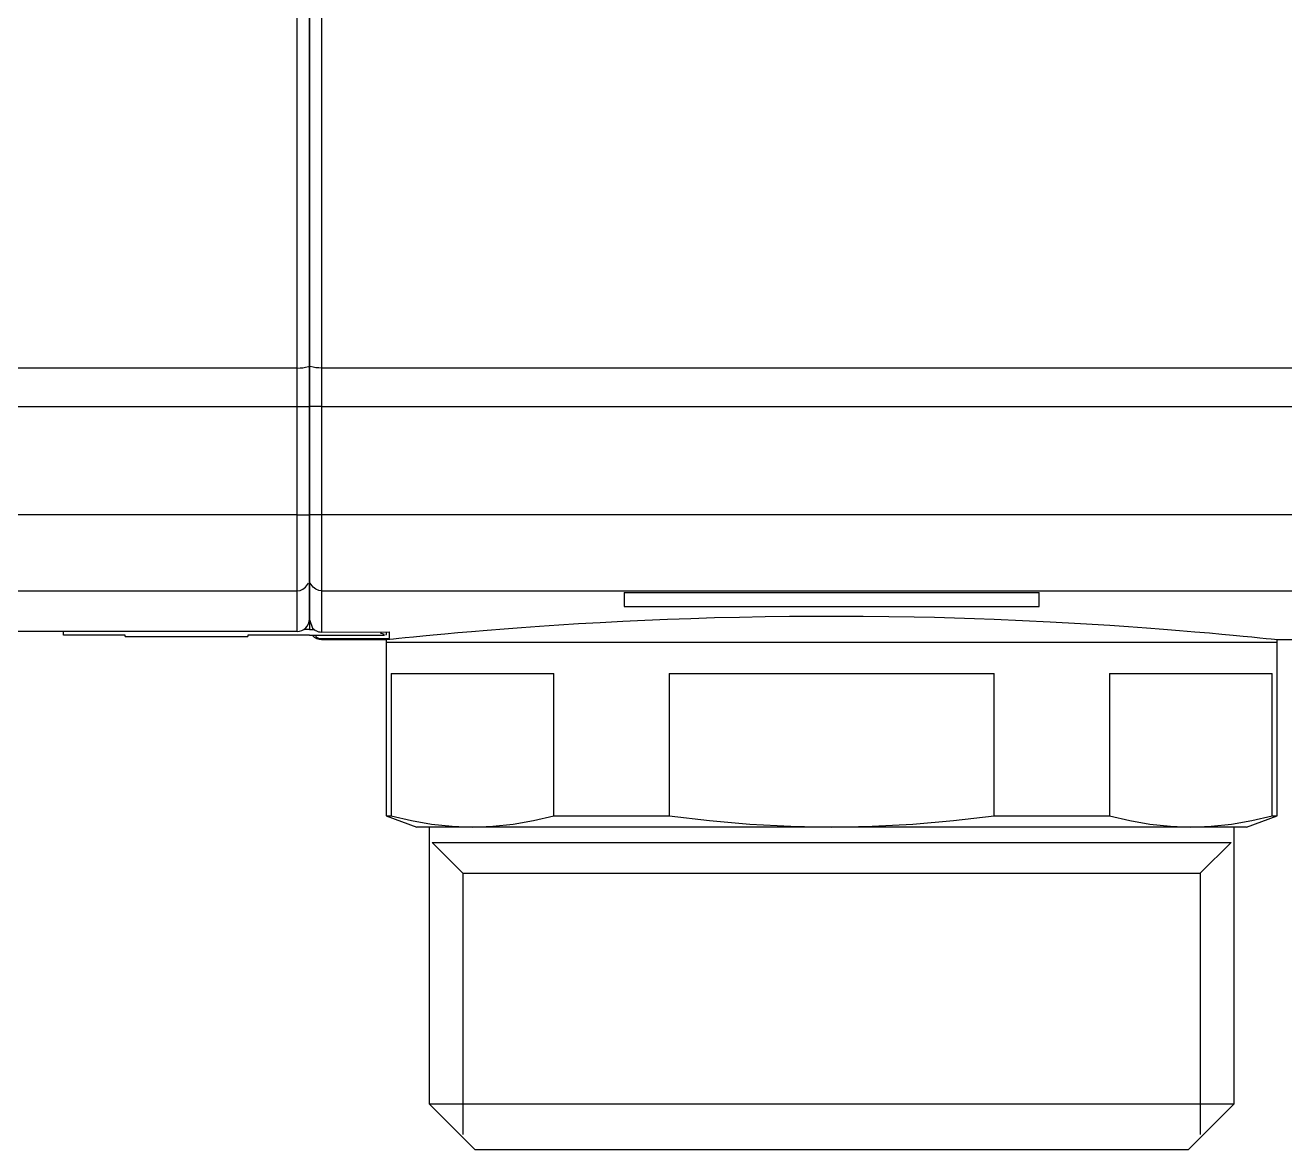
# Model space of a CAD drawing. Header units: millimetres. Extents: x 441156 to 441876, y 4514765 to 4515211.
# Drawn here: x 441593.8863 to 441594.0913, y 4515152.6279 to 4515152.8108 of the extents above; entities that cross this region are included whole.
import ezdxf

# ---------------------------------------------------------------- set-up
doc = ezdxf.new("R2010")
doc.units = ezdxf.units.MM
doc.layers.add('Collettore SL', color=7, linetype='Continuous')
doc.layers.add('Piantone', color=5, linetype='Continuous')

msp = doc.modelspace()

# ---------------------------------------------------------------- linework, layer by layer
at = {"layer": 'Collettore SL', "color": 254, "linetype": 'Continuous'}
for p, q in [((441593.9305942032, 4515152.755048965), (441593.9305942032, 4515152.935713952)), ((441593.9345942032, 4515152.935713952), (441593.9345942032, 4515152.755048965)), ((441593.9325942032, 4515152.755466205), (441593.9325942032, 4515152.935296712)), ((441593.9325942032, 4515152.935296712), (441593.9325942032, 4515152.755466205)), ((441593.9325942032, 4515152.748790363), (441593.9325942032, 4515152.755466205)), ((441593.9325942032, 4515152.755466205), (441593.9325942032, 4515152.748790363)), ((441593.9305942032, 4515152.755048965), (441593.6845942032, 4515152.755048965)), ((441593.9305942032, 4515152.748790363), (441593.9305942032, 4515152.755048965)), ((441594.1125942032, 4515152.755048965), (441593.9345942032, 4515152.755048965)), ((441593.9345942032, 4515152.755048965), (441593.9345942032, 4515152.748790363)), ((441593.6845942032, 4515152.748790363), (441593.9305942032, 4515152.748790363)), ((441593.9305942032, 4515152.748790363), (441593.9325942032, 4515152.748790363)), ((441593.9305942032, 4515152.7311789), (441593.9305942032, 4515152.748790363)), ((441593.9345942032, 4515152.748790363), (441593.9325942032, 4515152.748790363)), ((441593.9325942032, 4515152.7311789), (441593.9325942032, 4515152.748790363)), ((441593.9325942032, 4515152.748790363), (441593.9325942032, 4515152.7311789)), ((441593.9345942032, 4515152.748790363), (441594.1125942032, 4515152.748790363)), ((441593.9345942032, 4515152.748790363), (441593.9345942032, 4515152.7311789)), ((441593.9305942032, 4515152.7311789), (441593.6845942032, 4515152.7311789)), ((441593.9305942032, 4515152.718822786), (441593.9305942032, 4515152.7311789)), ((441593.9305942032, 4515152.7311789), (441593.9325942032, 4515152.7311789)), ((441593.9345942032, 4515152.7311789), (441593.9325942032, 4515152.7311789)), ((441593.9325942032, 4515152.720799764), (441593.9325942032, 4515152.7311789)), ((441593.9325942032, 4515152.7311789), (441593.9325942032, 4515152.720799764)), ((441593.9345942032, 4515152.7311789), (441593.9345942032, 4515152.718822786)), ((441594.1125942032, 4515152.7311789), (441593.9345942032, 4515152.7311789)), ((441593.9325942032, 4515152.714194263), (441593.9325942032, 4515152.720799764)), ((441593.9325942032, 4515152.720799764), (441593.9325942032, 4515152.714194263)), ((441593.6845942032, 4515152.718822786), (441593.9305942032, 4515152.718822786)), ((441593.9305942032, 4515152.712189909), (441593.9305942032, 4515152.718822786)), ((441593.9345942032, 4515152.718822786), (441594.1125942032, 4515152.718822786)), ((441593.9345942032, 4515152.718822786), (441593.9345942032, 4515152.712093743)), ((441593.9838442032, 4515152.718536022), (441594.0513442032, 4515152.718536022)), ((441593.9838442032, 4515152.718536022), (441593.9838442032, 4515152.716261596)), ((441594.0513442032, 4515152.716261596), (441594.0513442032, 4515152.718536022)), ((441593.9838442032, 4515152.716261596), (441594.0513442032, 4515152.716261596)), ((441593.9325942032, 4515152.714154452), (441593.9325942032, 4515152.714194263)), ((441593.9325942032, 4515152.714154452), (441593.9325942032, 4515152.712537449)), ((441593.9305942032, 4515152.712189909), (441593.8800942032, 4515152.712176349)), ((441593.8925942032, 4515152.711578088), (441593.8925942032, 4515152.712179699)), ((441593.9325942032, 4515152.712537449), (441593.9317161886, 4515152.712537449)), ((441593.9325942032, 4515152.712537449), (441593.9325942032, 4515152.712530701)), ((441593.9325942032, 4515152.712530701), (441593.9333442025, 4515152.712532977)), ((441593.9345942032, 4515152.712093743), (441593.9455942032, 4515152.712128218)), ((441593.9450942032, 4515152.712126641), (441593.9450942032, 4515152.711689365)), ((441593.9455942032, 4515152.712128218), (441593.9455942032, 4515152.71104498)), ((441593.9025942032, 4515152.711578088), (441593.8925942032, 4515152.711578088)), ((441593.9025942032, 4515152.711380326), (441593.9025942032, 4515152.711578088)), ((441593.9025942032, 4515152.711380326), (441593.9225942032, 4515152.711380326)), ((441593.9325942032, 4515152.711584094), (441593.9225942032, 4515152.711584094)), ((441593.9225942032, 4515152.711584094), (441593.9225942032, 4515152.711380326)), ((441593.9325942032, 4515152.711584094), (441593.9437788044, 4515152.711570084)), ((441593.9336465392, 4515152.711582755), (441593.9336465392, 4515152.711297777)), ((441593.9345942032, 4515152.711057818), (441593.9345942032, 4515152.710880326)), ((441593.9345942032, 4515152.711057818), (441593.9455942032, 4515152.71104498)), ((441593.9345942032, 4515152.710880326), (441593.9450854954, 4515152.710880326)), ((441593.9450854592, 4515152.710882405), (441593.9450854954, 4515152.710880326)), ((441593.9450854954, 4515152.710880326), (441593.9456831043, 4515152.710942985)), ((441593.9450854954, 4515152.710880326), (441593.9451091773, 4515152.710880326)), ((441593.9450854954, 4515152.710880326), (441593.9450942032, 4515152.710381459)), ((441593.9450942032, 4515152.711600519), (441593.9450942032, 4515152.711689365)), ((441594.0900942032, 4515152.710381459), (441594.0901029119, 4515152.710880382)), ((441594.090102911, 4515152.710880326), (441594.1125942032, 4515152.710880326))]:
    msp.add_line(p, q, dxfattribs=at)
for points in [[(441593.9305942032, 4515152.755048965, 0), (441593.9306640022, 4515152.755049219, 0), (441593.9307337162, 4515152.755049981, 0), (441593.9308032601, 4515152.755051251, 0), (441593.9308725494, 4515152.755053026, 0), (441593.9309414995, 4515152.755055304, 0), (441593.9310100266, 4515152.755058083, 0), (441593.931078047, 4515152.755061359, 0), (441593.9311454779, 4515152.755065128, 0), (441593.9312122372, 4515152.755069386, 0), (441593.9312782435, 4515152.755074128, 0), (441593.9313434164, 4515152.755079347, 0), (441593.9314076765, 4515152.755085037, 0), (441593.9314709455, 4515152.755091192, 0), (441593.9315331463, 4515152.755097804, 0), (441593.9315942032, 4515152.755104865, 0), (441593.9316540417, 4515152.755112366, 0), (441593.931712589, 4515152.755120297, 0), (441593.9317697737, 4515152.755128651, 0), (441593.9318255262, 4515152.755137416, 0), (441593.9318797784, 4515152.755146581, 0), (441593.9319324644, 4515152.755156135, 0), (441593.9319835199, 4515152.755166068, 0), (441593.9320328828, 4515152.755176365, 0), (441593.9320804928, 4515152.755187017, 0), (441593.9321262921, 4515152.755198008, 0), (441593.9321702247, 4515152.755209327, 0), (441593.9322122372, 4515152.755220957, 0), (441593.9322522783, 4515152.755232887, 0), (441593.9322902994, 4515152.755245102, 0), (441593.932326254, 4515152.755257585, 0), (441593.9323600984, 4515152.755270323, 0), (441593.9323917913, 4515152.755283299, 0), (441593.9324212941, 4515152.755296499, 0), (441593.9324485709, 4515152.755309904, 0), (441593.9324735884, 4515152.7553235, 0), (441593.9324963162, 4515152.755337271, 0), (441593.9325167266, 4515152.755351198, 0), (441593.9325347947, 4515152.755365266, 0), (441593.9325504984, 4515152.755379456, 0), (441593.9325638187, 4515152.755393752, 0), (441593.9325747393, 4515152.755408136, 0), (441593.932583247, 4515152.755422591, 0), (441593.9325893313, 4515152.7554371, 0), (441593.9325929849, 4515152.755451644, 0), (441593.9325942032, 4515152.755466205, 0)], [(441593.9345942032, 4515152.755048965, 0), (441593.9345244042, 4515152.755049219, 0), (441593.9344546903, 4515152.755049981, 0), (441593.9343851463, 4515152.755051251, 0), (441593.934315857, 4515152.755053026, 0), (441593.9342469068, 4515152.755055304, 0), (441593.9341783798, 4515152.755058083, 0), (441593.9341103594, 4515152.755061359, 0), (441593.9340429285, 4515152.755065128, 0), (441593.9339761692, 4515152.755069386, 0), (441593.9339101629, 4515152.755074128, 0), (441593.93384499, 4515152.755079347, 0), (441593.9337807299, 4515152.755085037, 0), (441593.9337174609, 4515152.755091192, 0), (441593.9336552601, 4515152.755097804, 0), (441593.9335942032, 4515152.755104865, 0), (441593.9335343647, 4515152.755112366, 0), (441593.9334758174, 4515152.755120297, 0), (441593.9334186327, 4515152.755128651, 0), (441593.9333628803, 4515152.755137416, 0), (441593.933308628, 4515152.755146581, 0), (441593.933255942, 4515152.755156135, 0), (441593.9332048864, 4515152.755166068, 0), (441593.9331555236, 4515152.755176365, 0), (441593.9331079135, 4515152.755187017, 0), (441593.9330621143, 4515152.755198008, 0), (441593.9330181817, 4515152.755209327, 0), (441593.9329761692, 4515152.755220957, 0), (441593.9329361281, 4515152.755232887, 0), (441593.932898107, 4515152.755245102, 0), (441593.9328621524, 4515152.755257585, 0), (441593.932828308, 4515152.755270323, 0), (441593.9327966151, 4515152.755283299, 0), (441593.9327671123, 4515152.755296499, 0), (441593.9327398355, 4515152.755309904, 0), (441593.932714818, 4515152.7553235, 0), (441593.9326920902, 4515152.755337271, 0), (441593.9326716798, 4515152.755351198, 0), (441593.9326536118, 4515152.755365266, 0), (441593.932637908, 4515152.755379456, 0), (441593.9326245877, 4515152.755393752, 0), (441593.932613667, 4515152.755408136, 0), (441593.9326051594, 4515152.755422591, 0), (441593.9325990751, 4515152.7554371, 0), (441593.9325954216, 4515152.755451644, 0), (441593.9325942032, 4515152.755466205, 0)], [(441593.9305942032, 4515152.718822786, 0), (441593.9306640022, 4515152.71882399, 0), (441593.9307337162, 4515152.718827602, 0), (441593.9308032601, 4515152.718833616, 0), (441593.9308725494, 4515152.718842026, 0), (441593.9309414995, 4515152.718852821, 0), (441593.9310100266, 4515152.718865987, 0), (441593.931078047, 4515152.71888151, 0), (441593.9311454779, 4515152.71889937, 0), (441593.9312122372, 4515152.718919545, 0), (441593.9312782435, 4515152.718942012, 0), (441593.9313434164, 4515152.718966741, 0), (441593.9314076765, 4515152.718993705, 0), (441593.9314709455, 4515152.719022867, 0), (441593.9315331463, 4515152.719054196, 0), (441593.9315942032, 4515152.71908765, 0), (441593.9316540417, 4515152.719123191, 0), (441593.931712589, 4515152.719160775, 0), (441593.9317697737, 4515152.719200355, 0), (441593.9318255262, 4515152.719241884, 0), (441593.9318797784, 4515152.71928531, 0), (441593.9319324644, 4515152.719330583, 0), (441593.9319835199, 4515152.719377644, 0), (441593.9320328828, 4515152.719426439, 0), (441593.9320804928, 4515152.719476908, 0), (441593.9321262921, 4515152.719528987, 0), (441593.9321702247, 4515152.719582614, 0), (441593.9322122372, 4515152.719637726, 0), (441593.9322522783, 4515152.719694252, 0), (441593.9322902994, 4515152.719752125, 0), (441593.932326254, 4515152.719811275, 0), (441593.9323600984, 4515152.719871629, 0), (441593.9323917913, 4515152.719933114, 0), (441593.9324212941, 4515152.719995654, 0), (441593.9324485709, 4515152.720059175, 0), (441593.9324735884, 4515152.720123597, 0), (441593.9324963162, 4515152.720188844, 0), (441593.9325167266, 4515152.720254835, 0), (441593.9325347947, 4515152.720321489, 0), (441593.9325504984, 4515152.720388727, 0), (441593.9325638187, 4515152.720456465, 0), (441593.9325747393, 4515152.720524622, 0), (441593.932583247, 4515152.720593113, 0), (441593.9325893313, 4515152.720661857, 0), (441593.9325929849, 4515152.720730769, 0), (441593.9325942032, 4515152.720799764, 0)], [(441593.9345942032, 4515152.718822786, 0), (441593.9345244042, 4515152.71882399, 0), (441593.9344546903, 4515152.718827602, 0), (441593.9343851463, 4515152.718833616, 0), (441593.934315857, 4515152.718842026, 0), (441593.9342469068, 4515152.718852821, 0), (441593.9341783798, 4515152.718865987, 0), (441593.9341103594, 4515152.71888151, 0), (441593.9340429285, 4515152.71889937, 0), (441593.9339761692, 4515152.718919545, 0), (441593.9339101629, 4515152.718942012, 0), (441593.93384499, 4515152.718966741, 0), (441593.9337807299, 4515152.718993705, 0), (441593.9337174609, 4515152.719022867, 0), (441593.9336552601, 4515152.719054196, 0), (441593.9335942032, 4515152.71908765, 0), (441593.9335343647, 4515152.719123191, 0), (441593.9334758174, 4515152.719160775, 0), (441593.9334186327, 4515152.719200355, 0), (441593.9333628803, 4515152.719241884, 0), (441593.933308628, 4515152.71928531, 0), (441593.933255942, 4515152.719330583, 0), (441593.9332048864, 4515152.719377644, 0), (441593.9331555236, 4515152.719426439, 0), (441593.9331079135, 4515152.719476908, 0), (441593.9330621143, 4515152.719528987, 0), (441593.9330181817, 4515152.719582614, 0), (441593.9329761692, 4515152.719637726, 0), (441593.9329361281, 4515152.719694252, 0), (441593.932898107, 4515152.719752125, 0), (441593.9328621524, 4515152.719811275, 0), (441593.932828308, 4515152.719871629, 0), (441593.9327966151, 4515152.719933114, 0), (441593.9327671123, 4515152.719995654, 0), (441593.9327398355, 4515152.720059175, 0), (441593.932714818, 4515152.720123597, 0), (441593.9326920902, 4515152.720188844, 0), (441593.9326716798, 4515152.720254835, 0), (441593.9326536118, 4515152.720321489, 0), (441593.932637908, 4515152.720388727, 0), (441593.9326245877, 4515152.720456465, 0), (441593.932613667, 4515152.720524622, 0), (441593.9326051594, 4515152.720593113, 0), (441593.9325990751, 4515152.720661857, 0), (441593.9325954216, 4515152.720730769, 0), (441593.9325942032, 4515152.720799764, 0)], [(441593.9325942032, 4515152.714154452, 0), (441593.9325942662, 4515152.714137867, 0), (441593.9325995561, 4515152.714001664, 0), (441593.9326134383, 4515152.713865361, 0), (441593.9326362326, 4515152.713728421, 0), (441593.9326681193, 4515152.713591876, 0), (441593.932718255, 4515152.713430556, 0), (441593.9327823895, 4515152.713270634, 0), (441593.9328624876, 4515152.713110877, 0), (441593.9329087199, 4515152.713031905, 0), (441593.9329590195, 4515152.712954165, 0), (441593.9330322837, 4515152.712853154, 0), (441593.9331135346, 4515152.712754708, 0), (441593.9332042868, 4515152.712658305, 0), (441593.9332530946, 4515152.712611464, 0), (441593.9333039447, 4515152.712565953, 0), (441593.9333821886, 4515152.712501864, 0), (441593.9334650685, 4515152.71244105, 0), (441593.9335089231, 4515152.712411563, 0), (441593.9335537034, 4515152.712383248, 0), (441593.9335997428, 4515152.712355943, 0), (441593.9336465392, 4515152.712329985, 0)], [(441593.9456831043, 4515152.710942985, 0), (441593.9463043241, 4515152.711007576, 0), (441593.9471392321, 4515152.711093511, 0), (441593.9481903244, 4515152.711200274, 0), (441593.9495179028, 4515152.711332848, 0), (441593.9510779715, 4515152.7114854, 0), (441593.9527653697, 4515152.711646458, 0), (441593.9546546718, 4515152.711821919, 0), (441593.9567486428, 4515152.712010376, 0), (441593.9589936539, 4515152.712205398, 0), (441593.9615576017, 4515152.712419222, 0), (441593.9643180956, 4515152.712638815, 0), (441593.9671138019, 4515152.71284997, 0), (441593.970072807, 4515152.713061129, 0), (441593.9731974974, 4515152.713270333, 0), (441593.9764095298, 4515152.713470619, 0), (441593.9799425375, 4515152.713673617, 0), (441593.9836157797, 4515152.713865435, 0), (441593.9872053546, 4515152.714033922, 0), (441593.9908998911, 4515152.714187748, 0), (441593.994700982, 4515152.714325258, 0), (441593.9985137264, 4515152.714442031, 0), (441594.0026122216, 4515152.714543915, 0), (441594.0067763141, 4515152.71462233, 0), (441594.0107355337, 4515152.714673417, 0), (441594.0147280612, 4515152.714701761, 0), (441594.0187543728, 4515152.714706775, 0), (441594.0227150482, 4515152.714688614, 0), (441594.0268892318, 4515152.714644688, 0), (441594.0310459717, 4515152.714575672, 0), (441594.0343416925, 4515152.714503031, 0), (441594.0376079371, 4515152.714415408, 0), (441594.0408515991, 4515152.714312995, 0), (441594.0440507163, 4515152.714196967, 0)], [(441594.0440507163, 4515152.714196967, 0), (441594.0440642978, 4515152.714196443, 0), (441594.0486636963, 4515152.714003415, 0), (441594.0531347883, 4515152.713786256, 0), (441594.058115445, 4515152.713510121, 0), (441594.0628613025, 4515152.713213481, 0), (441594.0659194854, 4515152.713005017, 0), (441594.0688386905, 4515152.712793384, 0), (441594.0716170848, 4515152.712580497, 0), (441594.0741889169, 4515152.712373487, 0), (441594.0767237146, 4515152.712160103, 0), (441594.0790669243, 4515152.711954596, 0), (441594.0810962191, 4515152.711770219, 0), (441594.0829372822, 4515152.711597809, 0), (441594.084587459, 4515152.711439126, 0), (441594.0860089476, 4515152.711299292, 0), (441594.0872884564, 4515152.711170938, 0), (441594.0883359571, 4515152.711064106, 0), (441594.0891052447, 4515152.710984644, 0), (441594.0896585679, 4515152.710926964, 0), (441594.0899928556, 4515152.710891904, 0), (441594.0901029077, 4515152.710880327, 0)], [(441593.9437788044, 4515152.711570084, 0), (441593.943882662, 4515152.711570058, 0), (441593.9439862543, 4515152.711570234, 0), (441593.9440918247, 4515152.711570626, 0), (441593.9441955871, 4515152.71157123, 0), (441593.9442939582, 4515152.711572015, 0), (441593.9443892281, 4515152.711572992, 0), (441593.9444833237, 4515152.711574192, 0), (441593.9445727537, 4515152.711575583, 0), (441593.9446545591, 4515152.71157711, 0), (441593.9447307775, 4515152.711578799, 0), (441593.9448028024, 4515152.7115807, 0), (441593.9448678309, 4515152.711582751, 0), (441593.9449238581, 4515152.711584877, 0), (441593.9449724407, 4515152.711587122, 0), (441593.9450142823, 4515152.711589538, 0), (441593.9450475828, 4515152.71159205, 0), (441593.9450677395, 4515152.711594097, 0), (441593.9450822722, 4515152.711596183, 0), (441593.9450912133, 4515152.71159834, 0), (441593.9450942032, 4515152.711600519, 0)], [(441593.9440991783, 4515152.711960832, 0), (441593.9441908363, 4515152.711868783, 0), (441593.9443259247, 4515152.711819795, 0), (441593.9445208308, 4515152.711773642, 0), (441593.9447775669, 4515152.711730029, 0), (441593.9450942032, 4515152.711689365, 0)]]:
    msp.add_polyline3d(points, dxfattribs=at)
for centre, radius, start, end in [((441593.9305906493, 4515152.714190779), 0.002002029928244164, 270.1017683447124, 0.09961835923514212), ((441593.9345875498, 4515152.714087063), 0.00199327522638848, 241.8285542301604, 270.1912453649883), ((441593.9345942032, 4515152.712880326), 0.00199999999999978, 220.4226201726257, 270), ((441593.9346156461, 4515152.713097639), 0.00204410661497012, 227.8089531991563, 241.7004568251182), ((441593.9345968961, 4515152.713059172), 0.002001396405594269, 241.6510016179977, 269.9229079784191)]:
    msp.add_arc(centre, radius, start, end, dxfattribs=at)
at = {"layer": 'Piantone', "color": 254, "linetype": 'Continuous'}
for p, q in [((441594.0900942032, 4515152.710381459), (441593.9450942032, 4515152.710381459)), ((441593.9450942032, 4515152.710381459), (441593.9450942032, 4515152.682201314)), ((441594.0900942032, 4515152.710381459), (441593.9450942032, 4515152.710381459)), ((441594.0900942032, 4515152.682201314), (441594.0900942032, 4515152.710381459)), ((441593.9459087319, 4515152.705381462), (441593.972366245, 4515152.705381462)), ((441593.9459087319, 4515152.705381462), (441593.9459087319, 4515152.682201314)), ((441593.972366245, 4515152.682201314), (441593.972366245, 4515152.705381462)), ((441593.9911366901, 4515152.705381462), (441594.0440517163, 4515152.705381462)), ((441593.9911366901, 4515152.705381462), (441593.9911366901, 4515152.682201314)), ((441594.0440517163, 4515152.682201314), (441594.0440517163, 4515152.705381462)), ((441594.0628221614, 4515152.705381462), (441594.0892796745, 4515152.705381462)), ((441594.0628221614, 4515152.705381462), (441594.0628221614, 4515152.682201314)), ((441594.0892796745, 4515152.682201314), (441594.0892796745, 4515152.705381462)), ((441593.9450942032, 4515152.682201314), (441593.9459087319, 4515152.682201314)), ((441593.9450942032, 4515152.682201314), (441593.9500942032, 4515152.680381462)), ((441593.972366245, 4515152.682201314), (441593.9911366901, 4515152.682201314)), ((441594.0440517163, 4515152.682201314), (441594.0628221614, 4515152.682201314)), ((441594.0850942032, 4515152.680381462), (441594.0900942032, 4515152.682201314)), ((441594.0892796745, 4515152.682201314), (441594.0900942032, 4515152.682201314)), ((441593.9591374884, 4515152.680381462), (441593.9500942032, 4515152.680381462)), ((441593.9520942032, 4515152.680381462), (441593.9520942032, 4515152.635381462)), ((441594.0175942032, 4515152.680381462), (441593.9591374884, 4515152.680381462)), ((441594.076050918, 4515152.680381462), (441594.0175942032, 4515152.680381462)), ((441594.0850942032, 4515152.680381462), (441594.076050918, 4515152.680381462)), ((441594.0830942032, 4515152.635381462), (441594.0830942032, 4515152.680381462)), ((441593.9525942032, 4515152.677881462), (441593.9575942032, 4515152.672881463)), ((441593.9525942032, 4515152.677881462), (441594.0825942032, 4515152.677881462)), ((441594.0825942032, 4515152.677881462), (441594.0775942032, 4515152.672881463)), ((441593.9575942032, 4515152.672881463), (441593.9575942032, 4515152.630381462)), ((441593.9575942032, 4515152.672881463), (441594.0775942032, 4515152.672881463)), ((441594.0775942032, 4515152.672881463), (441594.0775942032, 4515152.630381462)), ((441593.9520942032, 4515152.635381462), (441593.9595942032, 4515152.627881463)), ((441593.9520942032, 4515152.635381462), (441594.0830942032, 4515152.635381462)), ((441594.0755942032, 4515152.627881463), (441594.0830942032, 4515152.635381462)), ((441594.0755942032, 4515152.627881463), (441593.9595942032, 4515152.627881463))]:
    msp.add_line(p, q, dxfattribs=at)
for points in [[(441593.9459087319, 4515152.682201314, 0), (441593.9491946078, 4515152.681425427, 0), (441593.9524939903, 4515152.680852915, 0), (441593.9558116366, 4515152.680500463, 0), (441593.9591374884, 4515152.680381462, 0)], [(441593.9591374884, 4515152.680381462, 0), (441593.9624446776, 4515152.680499134, 0), (441593.9657518668, 4515152.68084883, 0), (441593.9690626707, 4515152.681421789, 0), (441593.972366245, 4515152.682201314, 0)], [(441593.9911366901, 4515152.682201314, 0), (441593.997708442, 4515152.681425427, 0), (441594.004307207, 4515152.680852915, 0), (441594.0109424996, 4515152.680500463, 0), (441594.0175942032, 4515152.680381462, 0)], [(441594.0175942032, 4515152.680381462, 0), (441594.0242085815, 4515152.680499134, 0), (441594.0308229598, 4515152.68084883, 0), (441594.0374445678, 4515152.681421789, 0), (441594.0440517163, 4515152.682201314, 0)], [(441594.0628221614, 4515152.682201314, 0), (441594.0661080374, 4515152.681425427, 0), (441594.0694074198, 4515152.680852915, 0), (441594.0727250662, 4515152.680500463, 0), (441594.076050918, 4515152.680381462, 0)], [(441594.076050918, 4515152.680381462, 0), (441594.0793581071, 4515152.680499134, 0), (441594.0826652962, 4515152.68084883, 0), (441594.0859761002, 4515152.681421789, 0), (441594.0892796745, 4515152.682201314, 0)]]:
    msp.add_polyline3d(points, dxfattribs=at)

doc.saveas('drawing.dxf')
